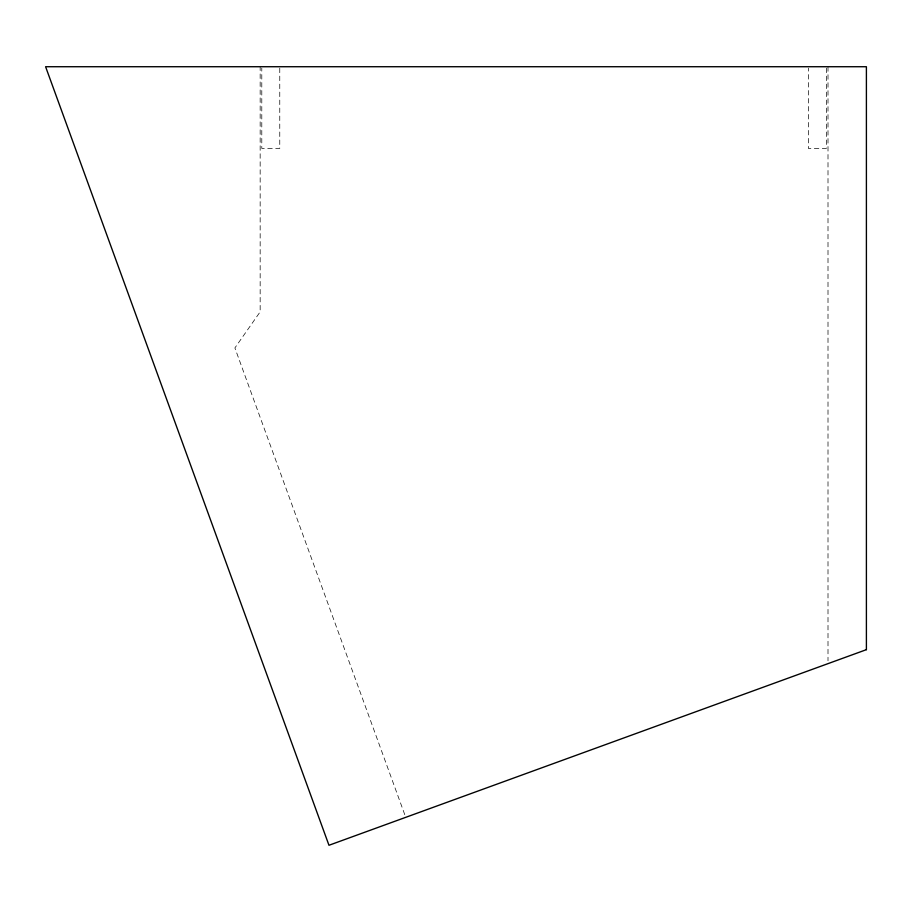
<?xml version="1.0" encoding="UTF-8"?>
<svg xmlns="http://www.w3.org/2000/svg" width="912" height="912" viewBox="0 0 912 912"><rect width="100%" height="100%" fill="white"/><g stroke="black" fill="none" stroke-linecap="round" stroke-linejoin="round"><path stroke-width="0.68" stroke-dasharray="4.56 3.42" d="M404.768 814.655L234.897 347.928L260.159 311.836L260.159 66.724M828.005 66.724L828.005 660.79M826.363 68.138L826.363 148.428L808.385 148.428L808.385 68.138M279.767 68.138L279.767 148.428L261.79 148.428L261.79 68.138"/><path stroke-width="1.37" d="M866.4 649.663L328.97 845.276L45.6 66.724L866.4 66.724L866.4 649.663"/></g></svg>
